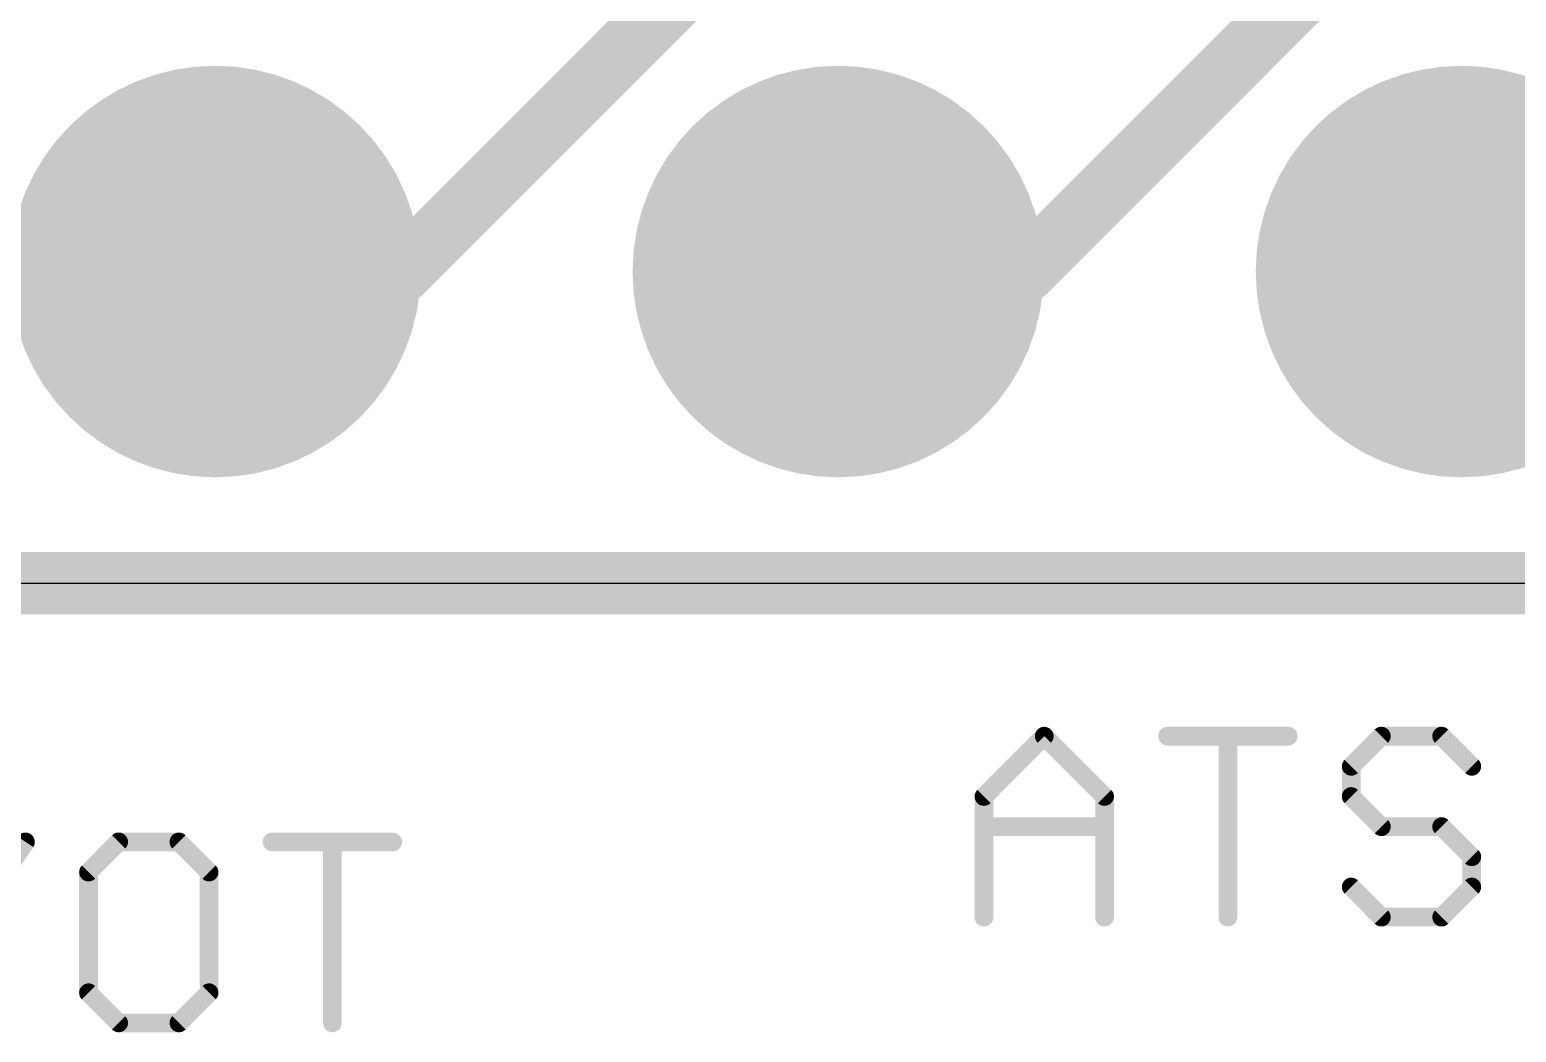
# Model space of a CAD drawing. Extents: x -4.5 to 52.1, y -1.8 to 26.3.
# Drawn here: x 18.29 to 24.35, y -1.83 to 2.26 of the extents above; entities that cross this region are included whole.
import ezdxf

# ---------------------------------------------------------------- set-up
doc = ezdxf.new("R2010")
doc.units = 0
for name, color, linetype in [('1', 12, 'CONTINUOUS'), ('16', 132, 'CONTINUOUS'), ('17', 110, 'CONTINUOUS'), ('20', 53, 'CONTINUOUS'), ('27', 253, 'CONTINUOUS')]:
    doc.layers.add(name, color=color, linetype=linetype)

# ---------------------------------------------------------------- blocks, each defined once
blk = doc.blocks.new('ROUNDP')
at = {"const_width": 0.5}
blk.add_lwpolyline([(0, -0.25, 1), (0, 0.25, 1), (0, -0.25)], format="xyb", dxfattribs=at)

msp = doc.modelspace()

# ---------------------------------------------------------------- linework, layer by layer
at = {"layer": '1', "const_width": 0.254}
for points in [[(21.082, 2.54), (19.812, 1.27)], [(23.622, 2.54), (22.352, 1.27)], [(25.38, 2.52), (24.13, 1.27)], [(19.812, 1.27), (19.05, 1.27)], [(21.844, 1.27), (21.59, 1.27)], [(22.352, 1.27), (21.59, 1.27)], [(0, 0), (48.26, 0)]]:
    msp.add_lwpolyline(points, dxfattribs=at)
at = {"layer": '1', "const_width": 0.127}
for points in [[(19.05, 1.3335, 1), (19.05, 1.2065)], [(19.812, 1.2065, 1), (19.812, 1.3335)], [(21.59, 1.3335, 1), (21.59, 1.2065)], [(21.59, 1.3335, 1), (21.59, 1.2065)], [(21.844, 1.2065, 1), (21.844, 1.3335)], [(22.352, 1.2065, 1), (22.352, 1.3335)], [(19.7671, 1.3149, 1), (19.8569, 1.2251)], [(22.3071, 1.3149, 1), (22.3969, 1.2251)], [(24.0851, 1.3149, 1), (24.1749, 1.2251)]]:
    msp.add_lwpolyline(points, format="xyb", dxfattribs=at)
at = {"layer": '16', "const_width": 0.254}
msp.add_lwpolyline([(48.26, 0), (0, 0)], dxfattribs=at)
at = {"layer": '20'}
msp.add_line((2.54, 0), (48.26, 0), dxfattribs=at)
at = {"layer": '27', "const_width": 0.0762}
for points in [[(22.1841, -0.8684), (22.4298, -0.6227)], [(22.4298, -0.6227), (22.6756, -0.8684)], [(22.9325, -0.6227), (23.424, -0.6227)], [(23.1783, -1.3599), (23.1783, -0.6227)], [(23.8038, -0.6227), (23.6809, -0.7455)], [(24.0495, -0.6227), (23.8038, -0.6227)], [(24.1724, -0.7455), (24.0495, -0.6227)], [(23.6809, -0.7455), (23.6809, -0.8684)], [(22.1841, -1.3599), (22.1841, -0.8684)], [(22.6756, -0.8684), (22.6756, -1.3599)], [(23.6809, -0.8684), (23.8038, -0.9913)], [(22.1841, -0.9913), (22.6756, -0.9913)], [(23.8038, -0.9913), (24.0495, -0.9913)], [(24.0495, -0.9913), (24.1724, -1.1142)], [(17.7859, -1.7907), (18.2773, -1.0535)], [(18.6571, -1.0535), (18.5343, -1.1763)], [(18.9029, -1.0535), (18.6571, -1.0535)], [(19.0258, -1.1763), (18.9029, -1.0535)], [(19.2827, -1.0535), (19.7742, -1.0535)], [(19.5284, -1.7907), (19.5284, -1.0535)], [(24.1724, -1.1142), (24.1724, -1.237)], [(18.5343, -1.1763), (18.5343, -1.6678)], [(19.0258, -1.6678), (19.0258, -1.1763)], [(23.8038, -1.3599), (23.6809, -1.237)], [(24.1724, -1.237), (24.0495, -1.3599)], [(24.0495, -1.3599), (23.8038, -1.3599)], [(18.5343, -1.6678), (18.6571, -1.7907)], [(18.9029, -1.7907), (19.0258, -1.6678)], [(18.6571, -1.7907), (18.9029, -1.7907)]]:
    msp.add_lwpolyline(points, dxfattribs=at)
at = {"layer": '27', "const_width": 0.0381}
for points in [[(22.4433, -0.6092, 1), (22.4164, -0.6361)], [(22.4433, -0.6361, 1), (22.4164, -0.6092)], [(22.9325, -0.6036, 1), (22.9325, -0.6417)], [(23.1973, -0.6227, 1), (23.1592, -0.6227)], [(23.424, -0.6417, 1), (23.424, -0.6036)], [(23.8038, -0.6036, 1), (23.8038, -0.6417)], [(23.8173, -0.6361, 1), (23.7903, -0.6092)], [(24.063, -0.6092, 1), (24.0361, -0.6361)], [(24.0495, -0.6417, 1), (24.0495, -0.6036)], [(23.7, -0.7455, 1), (23.6619, -0.7455)], [(23.6675, -0.7321, 1), (23.6944, -0.759)], [(24.1589, -0.759, 1), (24.1859, -0.7321)], [(22.2032, -0.8684, 1), (22.1651, -0.8684)], [(22.1706, -0.8549, 1), (22.1976, -0.8819)], [(22.6946, -0.8684, 1), (22.6565, -0.8684)], [(22.6621, -0.8819, 1), (22.6891, -0.8549)], [(23.6944, -0.8549, 1), (23.6675, -0.8819)], [(23.6619, -0.8684, 1), (23.7, -0.8684)], [(22.1841, -0.9722, 1), (22.1841, -1.0103)], [(22.6756, -1.0103, 1), (22.6756, -0.9722)], [(23.8038, -0.9722, 1), (23.8038, -1.0103)], [(23.7903, -1.0048, 1), (23.8173, -0.9778)], [(24.063, -0.9778, 1), (24.0361, -1.0048)], [(24.0495, -1.0103, 1), (24.0495, -0.9722)], [(18.2932, -1.064, 1), (18.2615, -1.0429)], [(18.6571, -1.0344, 1), (18.6571, -1.0725)], [(18.6706, -1.0669, 1), (18.6437, -1.04)], [(18.9164, -1.04, 1), (18.8894, -1.0669)], [(18.9029, -1.0725, 1), (18.9029, -1.0344)], [(19.2827, -1.0344, 1), (19.2827, -1.0725)], [(19.5475, -1.0535, 1), (19.5094, -1.0535)], [(19.7742, -1.0725, 1), (19.7742, -1.0344)], [(24.1915, -1.1142, 1), (24.1534, -1.1142)], [(24.1589, -1.1276, 1), (24.1859, -1.1007)], [(18.5533, -1.1763, 1), (18.5152, -1.1763)], [(18.5208, -1.1629, 1), (18.5477, -1.1898)], [(19.0448, -1.1763, 1), (19.0067, -1.1763)], [(19.0123, -1.1898, 1), (19.0392, -1.1629)], [(23.6944, -1.2236, 1), (23.6675, -1.2505)], [(24.1859, -1.2505, 1), (24.1589, -1.2236)], [(24.1534, -1.237, 1), (24.1915, -1.237)], [(23.8038, -1.3409, 1), (23.8038, -1.379)], [(23.7903, -1.3734, 1), (23.8173, -1.3464)], [(24.0361, -1.3464, 1), (24.063, -1.3734)], [(24.0495, -1.379, 1), (24.0495, -1.3409)], [(22.1651, -1.3599, 1), (22.2032, -1.3599)], [(22.6565, -1.3599, 1), (22.6946, -1.3599)], [(23.1592, -1.3599, 1), (23.1973, -1.3599)], [(18.5477, -1.6544, 1), (18.5208, -1.6813)], [(19.0392, -1.6813, 1), (19.0123, -1.6544)], [(18.5152, -1.6678, 1), (18.5533, -1.6678)], [(19.0067, -1.6678, 1), (19.0448, -1.6678)], [(18.6571, -1.7717, 1), (18.6571, -1.8098)], [(18.9029, -1.8098, 1), (18.9029, -1.7717)], [(18.6437, -1.8042, 1), (18.6706, -1.7772)], [(18.8894, -1.7772, 1), (18.9164, -1.8042)], [(19.5094, -1.7907, 1), (19.5475, -1.7907)]]:
    msp.add_lwpolyline(points, format="xyb", dxfattribs=at)

# ---------------------------------------------------------------- block references
at = {"layer": '17', "xscale": 1.6764, "yscale": 1.6764, "rotation": 270}
for p in [(19.05, 1.27), (19.05, 1.27), (21.59, 1.27), (21.59, 1.27), (24.13, 1.27), (24.13, 1.27)]:
    msp.add_blockref('ROUNDP', p, dxfattribs=at)

doc.saveas('drawing.dxf')
